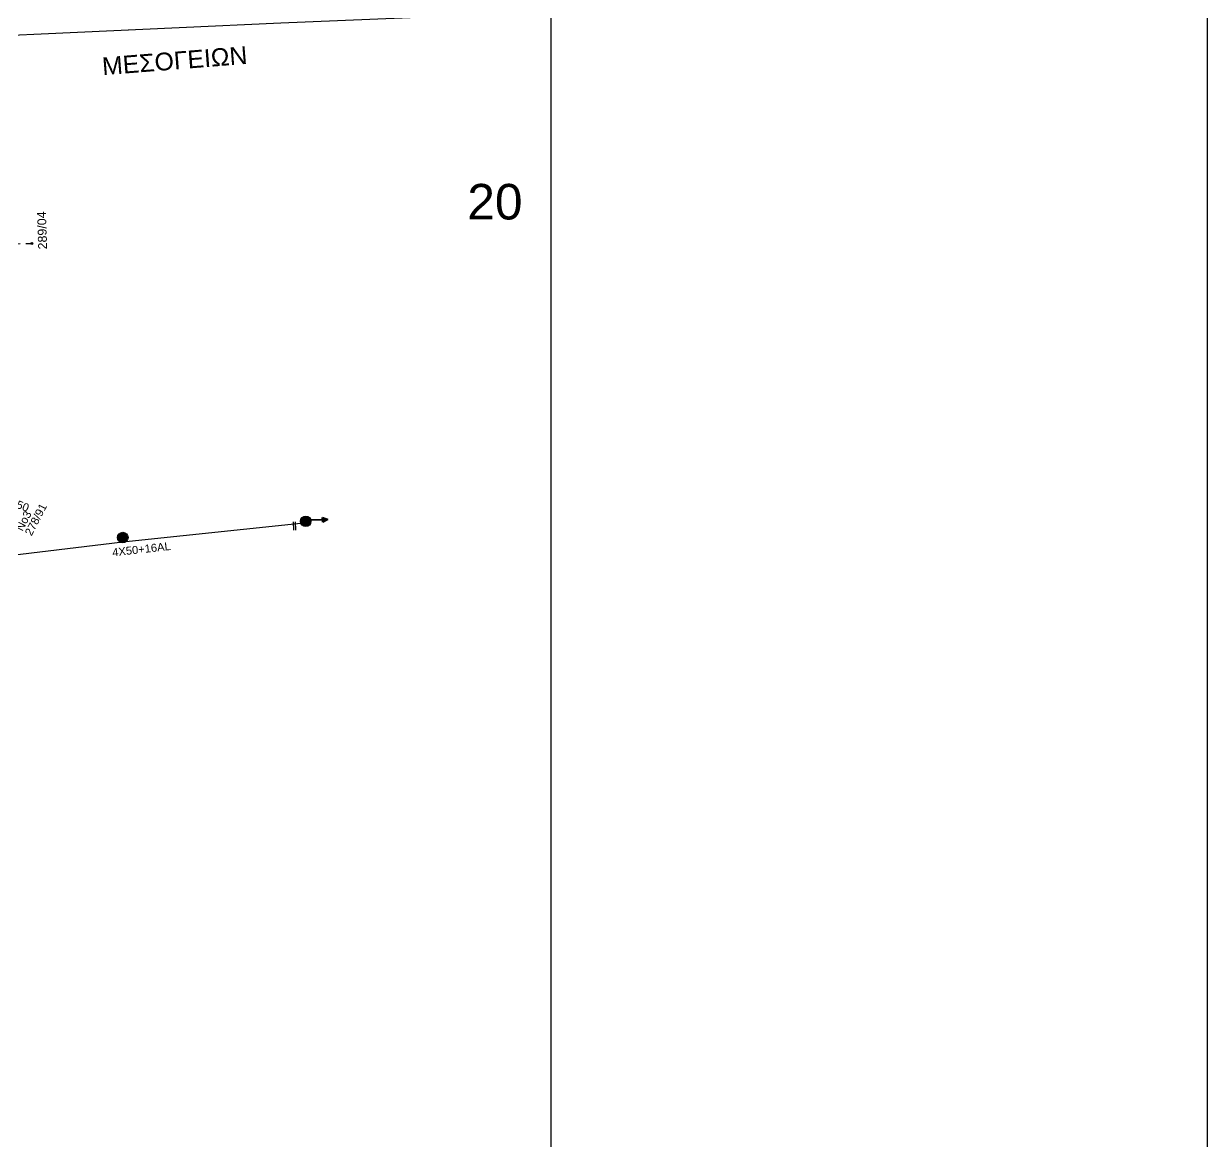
# Model space of a CAD drawing. Header units: millimetres. Extents: x 938 to 3112, y 793 to 1825.
# Drawn here: x 2845.3 to 3111.5, y 1055.7 to 1307 of the extents above; entities that cross this region are included whole.
import ezdxf
from ezdxf.enums import TextEntityAlignment as Align

# ---------------------------------------------------------------- set-up
doc = ezdxf.new("R2010")
doc.units = ezdxf.units.MM
doc.linetypes.add('DASHED', pattern=[19.05, 12.7, -6.35])
for name, color, linetype in [('Γυμνά εναέρια ΧΤ και ΦΟΠ (3Φ)   4x50+16AL', 7, 'Continuous'), ('Επίτονοι', 7, 'Continuous'), ('Επιγραφές - Σχήματα', 7, 'Continuous'), ('Καλώδια ΧΤ   3x150+50AL', 7, 'DASHED'), ('Καλώδια ΧΤ   3x150+70AL', 7, 'DASHED'), ('Μηχανική τομή', 7, 'Continuous'), ('Στύλος Ξύλινος', 7, 'Continuous'), ('Στύλος Ξύλινος @ 1', 7, 'Continuous'), ('Συνδέσεις', 7, 'Continuous'), ('Υπόβαθρο ΔΕΗ', 7, 'Continuous')]:
    doc.layers.add(name, color=color, linetype=linetype)
doc.styles.get("Standard").update_dxf_attribs({"font": 'arial.ttf'})
doc.linetypes.add('SYN_LINE', pattern='A,0.5,-0.0001,["/\\/\\/\\/",Standard,S=0.1,R=0,X=0,Y=-0.05],-0.25', length=0.7501)

# ---------------------------------------------------------------- blocks, each defined once
blk = doc.blocks.new('ΕΠΙΤΟΝΟΣ')
at = {"layer": 'Επίτονοι', "lineweight": 40, "ltscale": 40}
blk.add_hatch(color=256, dxfattribs=at).paths.add_polyline_path([(-1.13, 6.47), (0, 9.1), (1.13, 6.47)])
for p, q in [((-1.13, 6.47), (0, 9.1)), ((1.13, 6.47), (-1.13, 6.47)), ((-1.13, 6.47), (0, 6.47)), ((0, 9.1), (1.13, 6.47)), ((0, 6.47), (0, 0))]:
    blk.add_line(p, q, dxfattribs=at)
blk = doc.blocks.new('_ΣΥΝΔΕΣΗ')
at = {"layer": 'Συνδέσεις', "linetype": 'SYN_LINE', "ltscale": 40}
blk.add_hatch(color=256, dxfattribs=at).paths.add_polyline_path([(0.5, -0.01, 1), (-0.5, -0.01, 1)])
at = {"layer": 'Συνδέσεις'}
blk.add_circle((0, -0.01), 0.5, dxfattribs=at)
blk = doc.blocks.new('ΥΠΑΡΧΩΝ ΞΥΛΙΝΟΣ ΣΤΥΛΟΣ')
at = {"layer": 'Στύλος Ξύλινος'}
h = blk.add_hatch(color=7, dxfattribs=at)
h.paths.add_polyline_path([(-2.62, 0, 0.270008), (-1.29, -2.28), (1.3, 2.27, 0.576266)])
h.paths.add_polyline_path([(-1.29, -2.28, 0.574793), (2.62, 0, 0.268822), (1.3, 2.27)])
at = {"layer": 'Στύλος Ξύλινος', "color": 7}
blk.add_line((-1.29, -2.28), (1.3, 2.27), dxfattribs=at)
blk.add_circle((0, 0), 2.62, dxfattribs=at)
at = {"layer": 'Στύλος Ξύλινος', "flags": 4}
for tag, p in [('ΑΡΙΘΜΟΣ', (-4.91, 8.6)), ('ΤΥΠΟΣ', (-4.85, 3.39))]:
    blk.add_attdef(tag, p, '', height=4, dxfattribs=at)
blk = doc.blocks.new('ΜΗΧΑΝΙΚΗ ΤΟΜΗ')
at = {"layer": 'Μηχανική τομή', "ltscale": 40}
for p, q in [((-1.89, 0.78), (1.89, 0.78)), ((1.89, 0), (-1.89, 0))]:
    blk.add_line(p, q, dxfattribs=at)

msp = doc.modelspace()

# ---------------------------------------------------------------- linework, layer by layer
at = {"layer": 'Γυμνά εναέρια ΧΤ και ΦΟΠ (3Φ)   4x50+16AL', "color": 85, "flags": 128}
msp.add_lwpolyline([(2825.78, 1185.45), (2867.57, 1190.5), (2908.25, 1194.81)], dxfattribs=at)
at = {"layer": 'Επιγραφές - Σχήματα'}
msp.add_lwpolyline([(974.02, 1807.96), (2963.81, 1807.96), (2963.81, 804.4), (974.02, 804.4)], close=True, dxfattribs=at)
at = {"layer": 'Επιγραφές - Σχήματα', "ltscale": 10}
msp.add_lwpolyline([(2963.81, 804.4), (3111.5, 804.4), (3111.5, 1807.96), (2963.81, 1807.96)], dxfattribs=at)
at = {"layer": 'Καλώδια ΧΤ   3x150+70AL', "color": 173, "linetype": 'DASHED', "ltscale": 0.2, "flags": 128}
msp.add_lwpolyline([(2827.41, 1200.45, -0.738767), (2828.39, 1205.03, 0.354039), (2831.29, 1207.83), (2831.48, 1222.55, -0.436027), (2831.64, 1230.97), (2830.79, 1257.43), (2847.1, 1257.59)], format="xyb", dxfattribs=at)
at = {"layer": 'Υπόβαθρο ΔΕΗ', "flags": 128}
msp.add_lwpolyline([(2966.78, 1309.75), (2903.08, 1307.13), (2834.44, 1303.95), (2835.63, 1251.94), (2836.43, 1213.97, -0.198825), (2825.56, 1184.16, -0.024736), (2795.39, 1163.73), (2741.11, 1128.69), (2758.87, 1104.92), (2793.24, 1057.76), (2803.6, 1042.99), (2839.39, 1004.65), (2862.89, 979.37), (2879.16, 957.43), (2923.94, 988.65), (2945.97, 1003.92), (2959.52, 985.92)], format="xyb", dxfattribs=at)
msp.add_lwpolyline([(2966.78, 1309.75), (2903.08, 1307.13), (2834.44, 1303.95), (2835.63, 1251.94), (2836.43, 1213.97, -0.198825), (2825.56, 1184.16, -0.024736), (2795.39, 1163.73), (2741.11, 1128.69), (2758.87, 1104.92), (2793.24, 1057.76), (2803.6, 1042.99), (2839.39, 1004.65), (2862.89, 979.37), (2879.16, 957.43), (2923.94, 988.65), (2945.97, 1003.92), (2959.52, 985.92)], format="xyb", dxfattribs=at)

# ---------------------------------------------------------------- block references
at = {"layer": 'Επίτονοι', "xscale": 0.4499999999997664, "yscale": 0.4499999999997664, "zscale": 0.4499999999997664, "rotation": 271.9715279948435}
msp.add_blockref('ΕΠΙΤΟΝΟΣ', (2909.62, 1195.36), dxfattribs=at)
msp.add_blockref('ΕΠΙΤΟΝΟΣ', (2909.62, 1195.36), dxfattribs=at)
at = {"layer": 'Μηχανική τομή', "xscale": 0.5000000000005297, "yscale": 0.5000000000005297, "zscale": 0.5000000000005297, "rotation": 92.03085982137398}
msp.add_blockref('ΜΗΧΑΝΙΚΗ ΤΟΜΗ', (2906.39, 1194.09), dxfattribs=at)
at = {"layer": 'Στύλος Ξύλινος @ 1', "ltscale": 40, "xscale": 0.4499999999998181, "yscale": 0.4499999999998181, "zscale": 0.4499999999998181}
for p in [(2908.7, 1195.11), (2867.56, 1191.47)]:
    msp.add_blockref('ΥΠΑΡΧΩΝ ΞΥΛΙΝΟΣ ΣΤΥΛΟΣ', p, dxfattribs=at)
at = {"layer": 'Συνδέσεις', "xscale": 0.4500000000000455, "yscale": 0.4500000000000455, "zscale": 0.4500000000000455}
msp.add_blockref('_ΣΥΝΔΕΣΗ', (2847.1, 1257.59), dxfattribs=at)

# ---------------------------------------------------------------- texts
at = {"layer": 'Γυμνά εναέρια ΧΤ και ΦΟΠ (3Φ)   4x50+16AL'}
msp.add_text('4X50+16AL', height=1.8, rotation=6.4092, dxfattribs=at).set_placement((2871.75, 1188.84), align=Align.MIDDLE)
at = {"layer": 'Επιγραφές - Σχήματα', "linetype": 'DASHED', "ltscale": 0.2, "attachment_point": 1}
for s, insert, char_height, width, rotation in [('ΜΕΣΟΓΕΙΩΝ', (2862.74, 1299.4), 4, 48.5909, 4.5163), ('289/04', (2848.54, 1256.22), 2, 17.7581, 91.8157), ('278/91', (2845.42, 1192.53), 1.8, 10.8079, 62.5745), ('Νο3', (2843.39, 1193.58), 1.8, 10.8079, 62.5745)]:
    msp.add_mtext(s, dxfattribs=dict(at, insert=insert, char_height=char_height, width=width, rotation=rotation))
at = {"layer": 'Επιγραφές - Σχήματα', "linetype": 'DASHED', "ltscale": 0.2, "insert": (2945.04, 1270.98), "char_height": 8, "width": 24.9768, "attachment_point": 1}
msp.add_mtext('20', dxfattribs=at)
at = {"layer": 'Καλώδια ΧΤ   3x150+50AL', "ltscale": 0.2}
msp.add_text('3X150+50', height=1.8, rotation=339.1637, dxfattribs=at).set_placement((2840.98, 1200.09), align=Align.MIDDLE)

doc.saveas('drawing.dxf')
